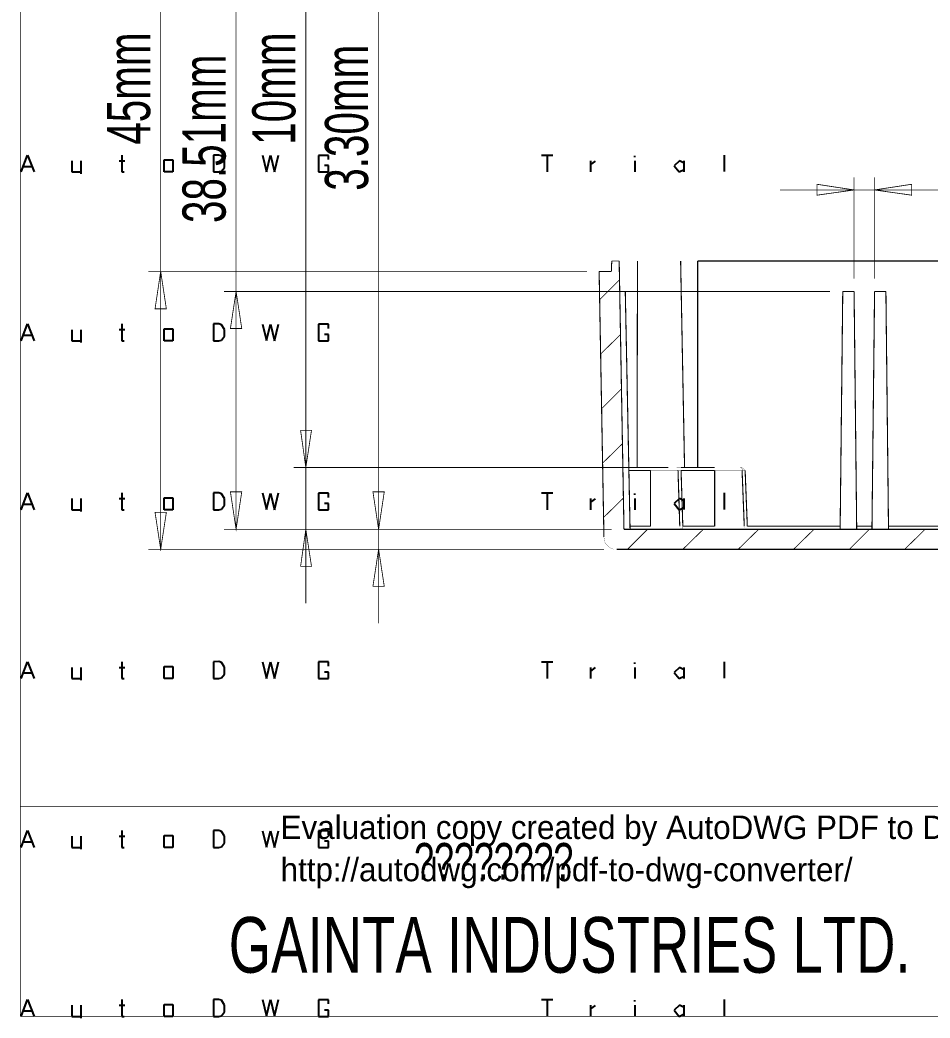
# Model space of a CAD drawing. Extents: x 5 to 426, y 3 to 277.
# Drawn here: x 4.8 to 78.5, y 2.8 to 83.7 of the extents above; entities that cross this region are included whole.
import ezdxf

# ---------------------------------------------------------------- set-up
doc = ezdxf.new("R2010")
doc.units = 0
doc.header["$MEASUREMENT"] = 0
for name, color, linetype in [('at_Entity', 7, 'Continuous'), ('at_Rect', 7, 'Continuous'), ('at_Solid', 7, 'Continuous'), ('at_Text', 7, 'Continuous')]:
    doc.layers.add(name, color=color, linetype=linetype)
doc.styles.add('Style0', font='arial.ttf', dxfattribs={"height": 0.2})

msp = doc.modelspace()

# ---------------------------------------------------------------- linework, layer by layer
at = {"color": 28}
for p, q in [((4.866, 43.982), (5.387, 45.35)), ((5.387, 45.35), (5.909, 43.982)), ((13.007, 45.35), (13.007, 43.982)), ((20.44, 45.35), (20.435, 43.982)), ((20.887, 45.355), (20.44, 45.35)), ((21.091, 45.281), (20.887, 45.355)), ((24.419, 45.343), (24.744, 43.999)), ((24.744, 43.999), (25.068, 45.335)), ((25.068, 45.335), (25.392, 43.984)), ((25.392, 43.984), (25.717, 45.343)), ((29.763, 45.33), (28.937, 45.33)), ((28.937, 45.33), (28.937, 43.982)), ((29.754, 44.984), (29.763, 45.33)), ((8.97, 44.887), (8.97, 43.982)), ((9.687, 44.887), (9.687, 43.845)), ((12.808, 44.893), (13.27, 44.893)), ((16.459, 44.953), (17.163, 44.953)), ((16.459, 43.982), (16.459, 44.953)), ((17.163, 44.953), (17.163, 43.982)), ((21.331, 44.899), (21.091, 45.281)), ((21.322, 44.354), (21.331, 44.899)), ((29.763, 44.495), (29.435, 44.495)), ((29.754, 43.982), (29.763, 44.495)), ((5.057, 44.437), (5.709, 44.437)), ((8.97, 43.982), (9.687, 43.982)), ((13.007, 43.982), (13.222, 43.982)), ((17.163, 43.982), (16.459, 43.982)), ((20.435, 43.982), (20.877, 43.982)), ((20.877, 43.982), (21.086, 44.037)), ((21.086, 44.037), (21.322, 44.354)), ((28.937, 43.982), (29.754, 43.982)), ((4.866, 2.93), (5.387, 4.298)), ((5.387, 4.298), (5.909, 2.93)), ((13.007, 4.298), (13.007, 2.93)), ((20.44, 4.298), (20.435, 2.93)), ((20.887, 4.303), (20.44, 4.298)), ((21.091, 4.228), (20.887, 4.303)), ((21.331, 3.847), (21.091, 4.228)), ((24.419, 4.291), (24.744, 2.947)), ((24.744, 2.947), (25.068, 4.283)), ((25.068, 4.283), (25.392, 2.932)), ((25.392, 2.932), (25.717, 4.291)), ((29.763, 4.278), (28.937, 4.278)), ((28.937, 4.278), (28.937, 2.93)), ((29.754, 3.931), (29.763, 4.278)), ((5.057, 3.385), (5.709, 3.385)), ((8.97, 3.834), (8.97, 2.93)), ((9.687, 3.834), (9.687, 2.793)), ((12.808, 3.84), (13.27, 3.84)), ((16.459, 3.901), (17.163, 3.901)), ((16.459, 2.93), (16.459, 3.901)), ((17.163, 3.901), (17.163, 2.93)), ((21.086, 2.985), (21.322, 3.302)), ((21.322, 3.302), (21.331, 3.847)), ((29.763, 3.443), (29.435, 3.443)), ((29.754, 2.93), (29.763, 3.443)), ((8.97, 2.93), (9.687, 2.93)), ((13.007, 2.93), (13.222, 2.93)), ((17.163, 2.93), (16.459, 2.93)), ((20.435, 2.93), (20.877, 2.93)), ((20.877, 2.93), (21.086, 2.985)), ((28.937, 2.93), (29.754, 2.93))]:
    msp.add_line(p, q, dxfattribs=at)
at = {"layer": 'at_Entity', "color": 28}
for p, q in [((47.023, 72.718), (47.928, 72.718)), ((47.473, 72.718), (47.473, 71.35)), ((50.989, 72.253), (50.989, 71.35)), ((50.999, 71.95), (51.383, 72.238)), ((54.575, 72.258), (54.575, 71.35)), ((54.58, 72.546), (54.58, 72.668)), ((58.176, 72.253), (57.767, 71.843)), ((58.556, 72.061), (58.176, 72.253)), ((58.55, 72.258), (58.55, 71.358)), ((61.813, 72.713), (61.808, 71.377)), ((57.767, 71.843), (58.166, 71.35)), ((58.166, 71.35), (58.556, 71.545)), ((47.023, 31.666), (47.928, 31.666)), ((47.473, 31.666), (47.473, 30.298)), ((54.58, 31.494), (54.58, 31.615)), ((61.813, 31.661), (61.808, 30.325)), ((50.989, 31.201), (50.989, 30.298)), ((50.999, 30.897), (51.383, 31.186)), ((54.575, 31.206), (54.575, 30.298)), ((58.176, 31.201), (57.767, 30.791)), ((57.767, 30.791), (58.166, 30.298)), ((58.556, 31.009), (58.176, 31.201)), ((58.55, 31.206), (58.55, 30.306)), ((58.166, 30.298), (58.556, 30.493))]:
    msp.add_line(p, q, dxfattribs=at)
at = {"layer": 'at_Entity', "color": 9}
for points in [[(4.801, 276.611, 0.0636, 0.0636, 0), (4.801, 2.93, 0.0636, 0.0636, 0)], [(4.801, 19.945, 0.0636, 0.0636, 0), (426.318, 19.945, 0.0636, 0.0636, 0)], [(426.318, 2.93, 0.0636, 0.0636, 0), (4.801, 2.93, 0.0636, 0.0636, 0)]]:
    msp.add_lwpolyline(points, format="xyseb", dxfattribs=at)
at = {"layer": 'at_Entity', "color": 0}
for points in [[(22.274, 61.669, 0.0636, 0.0636, 0), (22.274, 109.995, 0.0636, 0.0636, 0)], [(33.817, 42.395, 0.0636, 0.0636, 0), (33.817, 110.065, 0.0636, 0.0636, 0)], [(16.167, 63.293, 0.0636, 0.0636, 0), (16.167, 109.854, 0.0636, 0.0636, 0)], [(27.922, 47.408, 0.0636, 0.0636, 0), (27.922, 109.854, 0.0636, 0.0636, 0)], [(72.33, 69.894, 0.0636, 0.0636, 0), (69.329, 69.47, 0.0636, 0.0636, 0), (69.329, 70.353, 0.0636, 0.0636, 0)], [(72.33, 62.693, 0.0636, 0.0636, 0), (72.33, 70.918, 0.0636, 0.0636, 0)], [(73.989, 62.693, 0.0636, 0.0636, 0), (73.989, 70.918, 0.0636, 0.0636, 0)], [(73.989, 69.894, 0.0636, 0.0636, 0), (76.989, 70.353, 0.0636, 0.0636, 0), (76.989, 69.47, 0.0636, 0.0636, 0)], [(72.33, 69.894, 0.0636, 0.0636, 0), (66.329, 69.894, 0.0636, 0.0636, 0)], [(72.33, 69.894, 0.0636, 0.0636, 0), (73.989, 69.894, 0.0636, 0.0636, 0)], [(73.989, 69.894, 0.0636, 0.0636, 0), (121.432, 69.894, 0.0636, 0.0636, 0)], [(52.703, 64.14, 0.0848, 0.0848, 0), (52.668, 63.293, 0.0848, 0.0848, 0)], [(53.303, 64.14, 0.06, 0.06, 0), (52.703, 64.14, 0.06, 0.06, 0)], [(53.691, 42.395, 0.0883, 0.0883, 0), (53.303, 64.14, 0.0883, 0.0883, 0)], [(53.303, 64.14, 0.0106, 0.0106, 0), (53.409, 64.14, 0.0106, 0.0106, 0), (53.55, 64.14, 0.0106, 0.0106, 0), (53.727, 64.14, 0.0106, 0.0106, 0), (53.974, 64.14, 0.0106, 0.0106, 0), (54.221, 64.14, 0.0106, 0.0106, 0), (54.503, 64.14, 0.0106, 0.0106, 0), (54.786, 64.14, 0.0106, 0.0106, 0)], [(54.786, 64.14, 0.0883, 0.0883, 0), (54.75, 47.408, 0.0883, 0.0883, 0)], [(55.033, 64.14, 0.00353, 0.00353, 0), (54.997, 64.14, 0.00353, 0.00353, 0), (54.962, 64.14, 0.00353, 0.00353, 0), (54.927, 64.14, 0.00353, 0.00353, 0), (54.891, 64.14, 0.00353, 0.00353, 0), (54.856, 64.14, 0.00353, 0.00353, 0), (54.821, 64.14, 0.00353, 0.00353, 0), (54.786, 64.14, 0.00353, 0.00353, 0)], [(55.033, 64.14, 0.00353, 0.00353, 0), (55.492, 64.14, 0.00353, 0.00353, 0), (55.986, 64.14, 0.00353, 0.00353, 0), (56.409, 64.14, 0.00353, 0.00353, 0), (56.833, 64.14, 0.00353, 0.00353, 0), (57.221, 64.14, 0.00353, 0.00353, 0), (57.539, 64.14, 0.00353, 0.00353, 0), (57.821, 64.14, 0.00353, 0.00353, 0), (58.033, 64.14, 0.00353, 0.00353, 0), (58.174, 64.14, 0.00353, 0.00353, 0), (58.245, 64.14, 0.00353, 0.00353, 0), (58.28, 64.14, 0.00353, 0.00353, 0)], [(58.598, 47.408, 0.0883, 0.0883, 0), (58.28, 64.14, 0.0883, 0.0883, 0)], [(58.28, 64.14, 0.00706, 0.00706, 0), (58.351, 64.14, 0.00706, 0.00706, 0), (58.457, 64.14, 0.00706, 0.00706, 0), (58.633, 64.14, 0.00706, 0.00706, 0), (58.845, 64.14, 0.00706, 0.00706, 0), (59.092, 64.14, 0.00706, 0.00706, 0), (59.375, 64.14, 0.00706, 0.00706, 0), (59.657, 64.14, 0.00706, 0.00706, 0)], [(59.657, 64.14, 0.0883, 0.0883, 0), (59.657, 47.408, 0.0883, 0.0883, 0)], [(59.657, 64.14, 0.0883, 0.0883, 0), (89.344, 64.14, 0.0883, 0.0883, 0)], [(50.691, 63.293, 0.0636, 0.0636, 0), (15.179, 63.293, 0.0636, 0.0636, 0)], [(16.167, 63.293, 0.0636, 0.0636, 0), (16.626, 60.257, 0.0636, 0.0636, 0), (15.709, 60.257, 0.0636, 0.0636, 0)], [(16.167, 40.772, 0.0636, 0.0636, 0), (16.167, 63.293, 0.0636, 0.0636, 0)], [(52.668, 63.293, 0.0883, 0.0883, 0), (51.679, 63.293, 0.0883, 0.0883, 0)], [(51.679, 63.293, 0.0883, 0.0883, 0), (52.068, 41.76, 0.0883, 0.0883, 0)], [(51.714, 60.998, 0.0636, 0.0636, 0), (53.303, 62.587, 0.0636, 0.0636, 0)], [(70.388, 61.669, 0.0636, 0.0636, 0), (21.286, 61.669, 0.0636, 0.0636, 0)], [(22.274, 61.669, 0.0636, 0.0636, 0), (22.733, 58.669, 0.0636, 0.0636, 0), (21.815, 58.669, 0.0636, 0.0636, 0)], [(22.274, 61.669, 0.0636, 0.0636, 0), (22.274, 42.395, 0.0636, 0.0636, 0)], [(53.338, 61.669, 0.0459, 0.0459, 0), (53.797, 61.669, 0.0459, 0.0459, 0)], [(54.185, 42.395, 0.0883, 0.0883, 0), (53.797, 61.669, 0.0883, 0.0883, 0)], [(71.2, 42.395, 0.0883, 0.0883, 0), (71.412, 61.669, 0.0883, 0.0883, 0)], [(71.412, 61.669, 0.0883, 0.0883, 0), (72.33, 61.669, 0.0883, 0.0883, 0)], [(72.33, 61.669, 0.0883, 0.0883, 0), (72.541, 42.395, 0.0883, 0.0883, 0)], [(73.777, 42.395, 0.0883, 0.0883, 0), (73.989, 61.669, 0.0883, 0.0883, 0)], [(73.989, 61.669, 0.0883, 0.0883, 0), (74.907, 61.669, 0.0883, 0.0883, 0)], [(74.907, 61.669, 0.0883, 0.0883, 0), (75.118, 42.395, 0.0883, 0.0883, 0)], [(51.785, 56.586, 0.0636, 0.0636, 0), (53.409, 58.174, 0.0636, 0.0636, 0)], [(51.891, 52.173, 0.0636, 0.0636, 0), (53.479, 53.762, 0.0636, 0.0636, 0)], [(27.922, 47.408, 0.0636, 0.0636, 0), (27.499, 50.408, 0.0636, 0.0636, 0), (28.381, 50.408, 0.0636, 0.0636, 0)], [(51.962, 47.761, 0.0636, 0.0636, 0), (53.585, 49.349, 0.0636, 0.0636, 0)], [(57.292, 47.408, 0.0636, 0.0636, 0), (26.934, 47.408, 0.0636, 0.0636, 0)], [(27.922, 42.395, 0.0636, 0.0636, 0), (27.922, 47.408, 0.0636, 0.0636, 0)], [(54.08, 47.408, 0.0883, 0.0883, 0), (55.845, 47.408, 0.0883, 0.0883, 0)], [(54.08, 47.161, 0.0883, 0.0883, 0), (55.845, 47.161, 0.0883, 0.0883, 0)], [(55.845, 42.642, 0.0883, 0.0883, 0), (55.845, 47.161, 0.0883, 0.0883, 0)], [(55.845, 47.408, 0.00353, 0.00353, 0), (55.845, 47.373, 0.00353, 0.00353, 0), (55.845, 47.337, 0.00353, 0.00353, 0), (55.845, 47.302, 0.00353, 0.00353, 0), (55.845, 47.267, 0.00353, 0.00353, 0), (55.845, 47.231, 0.00353, 0.00353, 0), (55.845, 47.161, 0.00353, 0.00353, 0)], [(55.845, 47.408, 0.00353, 0.00353, 0), (56.198, 47.408, 0.00353, 0.00353, 0), (56.551, 47.408, 0.00353, 0.00353, 0), (56.904, 47.408, 0.00353, 0.00353, 0), (57.221, 47.408, 0.00353, 0.00353, 0), (57.468, 47.408, 0.00353, 0.00353, 0), (57.68, 47.408, 0.00353, 0.00353, 0), (57.786, 47.408, 0.00353, 0.00353, 0), (57.821, 47.408, 0.00353, 0.00353, 0)], [(55.845, 47.161, 0.00353, 0.00353, 0), (56.233, 47.161, 0.00353, 0.00353, 0), (56.586, 47.161, 0.00353, 0.00353, 0), (56.939, 47.161, 0.00353, 0.00353, 0), (57.257, 47.161, 0.00353, 0.00353, 0), (57.539, 47.161, 0.00353, 0.00353, 0), (57.751, 47.161, 0.00353, 0.00353, 0), (57.927, 47.161, 0.00353, 0.00353, 0), (58.033, 47.161, 0.00353, 0.00353, 0), (58.069, 47.161, 0.00353, 0.00353, 0)], [(57.821, 47.408, 0.00353, 0.00353, 0), (57.857, 47.408, 0.00353, 0.00353, 0), (57.892, 47.408, 0.00353, 0.00353, 0), (57.927, 47.373, 0.00353, 0.00353, 0), (57.963, 47.337, 0.00353, 0.00353, 0), (57.998, 47.302, 0.00353, 0.00353, 0), (58.033, 47.267, 0.00353, 0.00353, 0), (58.033, 47.231, 0.00353, 0.00353, 0), (58.069, 47.161, 0.00353, 0.00353, 0)], [(57.821, 47.408, 0.00353, 0.00353, 0), (57.857, 47.408, 0.00353, 0.00353, 0), (57.963, 47.408, 0.00353, 0.00353, 0)], [(57.963, 47.408, 0.0141, 0.0141, 0), (58.104, 47.408, 0.0141, 0.0141, 0), (58.316, 47.408, 0.0141, 0.0141, 0)], [(57.963, 47.408, 0.00353, 0.00353, 0), (57.998, 47.408, 0.00353, 0.00353, 0), (58.033, 47.408, 0.00353, 0.00353, 0), (58.033, 47.373, 0.00353, 0.00353, 0), (58.069, 47.337, 0.00353, 0.00353, 0), (58.104, 47.302, 0.00353, 0.00353, 0), (58.104, 47.267, 0.00353, 0.00353, 0), (58.139, 47.231, 0.00353, 0.00353, 0), (58.139, 47.161, 0.00353, 0.00353, 0)], [(58.21, 42.642, 0.0883, 0.0883, 0), (58.069, 47.161, 0.0883, 0.0883, 0)], [(58.069, 47.161, 0.00706, 0.00706, 0), (58.139, 47.161, 0.00706, 0.00706, 0)], [(58.139, 47.161, 0.00353, 0.00353, 0), (58.21, 47.161, 0.00353, 0.00353, 0), (58.245, 47.161, 0.00353, 0.00353, 0), (58.316, 47.161, 0.00353, 0.00353, 0)], [(58.316, 47.408, 0.0883, 0.0883, 0), (61.034, 47.408, 0.0883, 0.0883, 0)], [(58.316, 47.161, 0.0883, 0.0883, 0), (58.457, 42.642, 0.0883, 0.0883, 0)], [(58.316, 47.161, 0.0883, 0.0883, 0), (61.034, 47.161, 0.0883, 0.0883, 0)], [(58.316, 47.408, 0.00353, 0.00353, 0), (58.316, 47.373, 0.00353, 0.00353, 0), (58.316, 47.337, 0.00353, 0.00353, 0), (58.316, 47.302, 0.00353, 0.00353, 0), (58.316, 47.267, 0.00353, 0.00353, 0), (58.316, 47.231, 0.00353, 0.00353, 0), (58.316, 47.161, 0.00353, 0.00353, 0)], [(61.034, 42.642, 0.0883, 0.0883, 0), (61.034, 47.161, 0.0883, 0.0883, 0)], [(61.034, 47.408, 0.00353, 0.00353, 0), (61.034, 47.373, 0.00353, 0.00353, 0), (61.034, 47.337, 0.00353, 0.00353, 0), (61.034, 47.302, 0.00353, 0.00353, 0), (61.034, 47.267, 0.00353, 0.00353, 0), (61.034, 47.231, 0.00353, 0.00353, 0), (61.034, 47.161, 0.00353, 0.00353, 0)], [(61.034, 47.408, 0.00353, 0.00353, 0), (61.422, 47.408, 0.00353, 0.00353, 0), (61.775, 47.408, 0.00353, 0.00353, 0), (62.128, 47.408, 0.00353, 0.00353, 0), (62.446, 47.408, 0.00353, 0.00353, 0), (62.693, 47.408, 0.00353, 0.00353, 0), (62.869, 47.408, 0.00353, 0.00353, 0), (62.975, 47.408, 0.00353, 0.00353, 0), (63.01, 47.408, 0.00353, 0.00353, 0)], [(61.034, 47.161, 0.00353, 0.00353, 0), (61.422, 47.161, 0.00353, 0.00353, 0), (61.81, 47.161, 0.00353, 0.00353, 0), (62.163, 47.161, 0.00353, 0.00353, 0), (62.481, 47.161, 0.00353, 0.00353, 0), (62.763, 47.161, 0.00353, 0.00353, 0), (62.975, 47.161, 0.00353, 0.00353, 0), (63.152, 47.161, 0.00353, 0.00353, 0), (63.222, 47.161, 0.00353, 0.00353, 0), (63.258, 47.161, 0.00353, 0.00353, 0)], [(63.01, 47.408, 0.00353, 0.00353, 0), (63.081, 47.408, 0.00353, 0.00353, 0), (63.116, 47.408, 0.00353, 0.00353, 0), (63.152, 47.373, 0.00353, 0.00353, 0), (63.187, 47.337, 0.00353, 0.00353, 0), (63.222, 47.302, 0.00353, 0.00353, 0), (63.258, 47.267, 0.00353, 0.00353, 0), (63.258, 47.231, 0.00353, 0.00353, 0), (63.258, 47.161, 0.00353, 0.00353, 0)], [(63.081, 47.408, 0.0127, 0.0127, 0), (63.222, 47.408, 0.0127, 0.0127, 0), (63.328, 47.337, 0.0127, 0.0127, 0), (63.505, 47.161, 0.0127, 0.0127, 0)], [(63.081, 47.408, 0.00353, 0.00353, 0), (63.116, 47.408, 0.00353, 0.00353, 0), (63.152, 47.408, 0.00353, 0.00353, 0), (63.187, 47.373, 0.00353, 0.00353, 0), (63.222, 47.337, 0.00353, 0.00353, 0), (63.258, 47.302, 0.00353, 0.00353, 0), (63.293, 47.267, 0.00353, 0.00353, 0), (63.293, 47.231, 0.00353, 0.00353, 0), (63.293, 47.161, 0.00353, 0.00353, 0)], [(63.258, 47.161, 0.0883, 0.0883, 0), (63.434, 42.642, 0.0883, 0.0883, 0)], [(63.293, 47.161, 0.00353, 0.00353, 0), (63.328, 47.161, 0.00353, 0.00353, 0), (63.399, 47.161, 0.00353, 0.00353, 0), (63.434, 47.161, 0.00353, 0.00353, 0), (63.505, 47.161, 0.00353, 0.00353, 0)], [(63.505, 47.161, 0.0883, 0.0883, 0), (63.681, 42.642, 0.0883, 0.0883, 0)], [(22.274, 42.395, 0.0636, 0.0636, 0), (21.815, 45.431, 0.0636, 0.0636, 0), (22.733, 45.431, 0.0636, 0.0636, 0)], [(33.817, 42.395, 0.0636, 0.0636, 0), (33.358, 45.431, 0.0636, 0.0636, 0), (34.276, 45.431, 0.0636, 0.0636, 0)], [(52.032, 43.348, 0.0636, 0.0636, 0), (53.656, 44.937, 0.0636, 0.0636, 0)], [(16.167, 40.772, 0.0636, 0.0636, 0), (15.709, 43.772, 0.0636, 0.0636, 0), (16.626, 43.772, 0.0636, 0.0636, 0)], [(52.703, 42.395, 0.0636, 0.0636, 0), (21.286, 42.395, 0.0636, 0.0636, 0)], [(52.703, 42.395, 0.0636, 0.0636, 0), (26.934, 42.395, 0.0636, 0.0636, 0)], [(27.922, 42.395, 0.0636, 0.0636, 0), (28.381, 39.395, 0.0636, 0.0636, 0), (27.499, 39.395, 0.0636, 0.0636, 0)], [(27.922, 42.395, 0.0636, 0.0636, 0), (27.922, 36.394, 0.0636, 0.0636, 0)], [(52.703, 42.395, 0.0636, 0.0636, 0), (32.829, 42.395, 0.0636, 0.0636, 0)], [(33.817, 40.772, 0.0636, 0.0636, 0), (33.817, 42.395, 0.0636, 0.0636, 0)], [(135.199, 42.395, 0.0883, 0.0883, 0), (53.691, 42.395, 0.0883, 0.0883, 0)], [(53.974, 40.772, 0.0636, 0.0636, 0), (55.597, 42.395, 0.0636, 0.0636, 0)], [(54.15, 42.642, 0.0883, 0.0883, 0), (55.845, 42.642, 0.0883, 0.0883, 0)], [(55.845, 42.642, 0.00353, 0.00353, 0), (55.845, 42.607, 0.00353, 0.00353, 0), (55.845, 42.572, 0.00353, 0.00353, 0), (55.845, 42.536, 0.00353, 0.00353, 0), (55.845, 42.466, 0.00353, 0.00353, 0), (55.845, 42.431, 0.00353, 0.00353, 0), (55.845, 42.395, 0.00353, 0.00353, 0)], [(55.845, 42.642, 0.00353, 0.00353, 0), (56.233, 42.642, 0.00353, 0.00353, 0), (56.656, 42.642, 0.00353, 0.00353, 0), (57.01, 42.642, 0.00353, 0.00353, 0), (57.362, 42.642, 0.00353, 0.00353, 0), (57.645, 42.642, 0.00353, 0.00353, 0), (57.892, 42.642, 0.00353, 0.00353, 0), (58.069, 42.642, 0.00353, 0.00353, 0), (58.174, 42.642, 0.00353, 0.00353, 0), (58.21, 42.642, 0.00353, 0.00353, 0)], [(58.21, 42.642, 0.00353, 0.00353, 0), (58.21, 42.607, 0.00353, 0.00353, 0), (58.245, 42.572, 0.00353, 0.00353, 0), (58.245, 42.536, 0.00353, 0.00353, 0), (58.28, 42.466, 0.00353, 0.00353, 0), (58.316, 42.466, 0.00353, 0.00353, 0), (58.351, 42.431, 0.00353, 0.00353, 0), (58.421, 42.431, 0.00353, 0.00353, 0), (58.457, 42.395, 0.00353, 0.00353, 0)], [(58.457, 42.642, 0.00353, 0.00353, 0), (58.351, 42.642, 0.00353, 0.00353, 0), (58.28, 42.642, 0.00353, 0.00353, 0), (58.245, 42.642, 0.00353, 0.00353, 0), (58.21, 42.642, 0.00353, 0.00353, 0)], [(58.457, 42.642, 0.0883, 0.0883, 0), (61.034, 42.642, 0.0883, 0.0883, 0)], [(58.457, 40.772, 0.0636, 0.0636, 0), (60.116, 42.395, 0.0636, 0.0636, 0)], [(58.457, 42.395, 0.00353, 0.00353, 0), (58.457, 42.431, 0.00353, 0.00353, 0), (58.457, 42.466, 0.00353, 0.00353, 0), (58.457, 42.572, 0.00353, 0.00353, 0), (58.457, 42.642, 0.00353, 0.00353, 0)], [(61.034, 42.642, 0.00353, 0.00353, 0), (61.034, 42.607, 0.00353, 0.00353, 0), (61.034, 42.572, 0.00353, 0.00353, 0), (61.034, 42.536, 0.00353, 0.00353, 0), (61.034, 42.466, 0.00353, 0.00353, 0), (61.034, 42.431, 0.00353, 0.00353, 0), (61.034, 42.395, 0.00353, 0.00353, 0)], [(61.034, 42.642, 0.00353, 0.00353, 0), (61.457, 42.642, 0.00353, 0.00353, 0), (61.846, 42.642, 0.00353, 0.00353, 0), (62.234, 42.642, 0.00353, 0.00353, 0), (62.587, 42.642, 0.00353, 0.00353, 0), (62.869, 42.642, 0.00353, 0.00353, 0), (63.116, 42.642, 0.00353, 0.00353, 0), (63.293, 42.642, 0.00353, 0.00353, 0), (63.399, 42.642, 0.00353, 0.00353, 0), (63.434, 42.642, 0.00353, 0.00353, 0)], [(62.94, 40.772, 0.0636, 0.0636, 0), (64.599, 42.395, 0.0636, 0.0636, 0)], [(63.681, 42.642, 0.00706, 0.00706, 0), (63.575, 42.642, 0.00706, 0.00706, 0), (63.505, 42.642, 0.00706, 0.00706, 0), (63.434, 42.642, 0.00706, 0.00706, 0)], [(63.434, 42.642, 0.00353, 0.00353, 0), (63.434, 42.607, 0.00353, 0.00353, 0), (63.434, 42.572, 0.00353, 0.00353, 0), (63.469, 42.536, 0.00353, 0.00353, 0), (63.505, 42.466, 0.00353, 0.00353, 0), (63.54, 42.466, 0.00353, 0.00353, 0), (63.575, 42.431, 0.00353, 0.00353, 0), (63.646, 42.431, 0.00353, 0.00353, 0), (63.681, 42.395, 0.00353, 0.00353, 0)], [(63.681, 42.642, 0.0883, 0.0883, 0), (71.2, 42.642, 0.0883, 0.0883, 0)], [(63.681, 42.395, 0.00353, 0.00353, 0), (63.681, 42.431, 0.00353, 0.00353, 0), (63.681, 42.501, 0.00353, 0.00353, 0), (63.681, 42.572, 0.00353, 0.00353, 0), (63.681, 42.642, 0.00353, 0.00353, 0)], [(67.423, 40.772, 0.0636, 0.0636, 0), (69.082, 42.395, 0.0636, 0.0636, 0)], [(71.941, 40.772, 0.0636, 0.0636, 0), (73.565, 42.395, 0.0636, 0.0636, 0)], [(72.541, 42.642, 0.0883, 0.0883, 0), (73.777, 42.642, 0.0883, 0.0883, 0)], [(75.118, 42.642, 0.0883, 0.0883, 0), (89.344, 42.642, 0.0883, 0.0883, 0)], [(76.424, 40.772, 0.0636, 0.0636, 0), (78.084, 42.395, 0.0636, 0.0636, 0)], [(52.068, 41.76, 0.018, 0.018, 0), (52.103, 41.548, 0.018, 0.018, 0), (52.138, 41.372, 0.018, 0.018, 0), (52.244, 41.195, 0.018, 0.018, 0), (52.385, 41.054, 0.018, 0.018, 0), (52.526, 40.913, 0.018, 0.018, 0), (52.703, 40.842, 0.018, 0.018, 0), (52.879, 40.772, 0.018, 0.018, 0), (53.091, 40.772, 0.018, 0.018, 0)], [(52.068, 40.772, 0.0636, 0.0636, 0), (15.179, 40.772, 0.0636, 0.0636, 0)], [(52.068, 40.772, 0.0636, 0.0636, 0), (32.829, 40.772, 0.0636, 0.0636, 0)], [(33.817, 40.772, 0.0636, 0.0636, 0), (34.276, 37.771, 0.0636, 0.0636, 0), (33.358, 37.771, 0.0636, 0.0636, 0)], [(33.817, 40.772, 0.0636, 0.0636, 0), (33.817, 34.77, 0.0636, 0.0636, 0)], [(53.091, 40.772, 0.0883, 0.0883, 0), (135.799, 40.772, 0.0883, 0.0883, 0)]]:
    msp.add_lwpolyline(points, format="xyseb", dxfattribs=at)
at = {"layer": 'at_Entity', "color": 7}
for points in [[(72.33, 69.894, 0.0636, 0.0636, 0), (69.329, 69.47, 0.0636, 0.0636, 0), (69.329, 70.353, 0.0636, 0.0636, 0), (72.33, 69.894, 0.0636, 0.0636, 0)], [(73.989, 69.894, 0.0636, 0.0636, 0), (76.989, 70.353, 0.0636, 0.0636, 0), (76.989, 69.47, 0.0636, 0.0636, 0), (73.989, 69.894, 0.0636, 0.0636, 0)], [(16.167, 63.293, 0.0636, 0.0636, 0), (16.626, 60.257, 0.0636, 0.0636, 0), (15.709, 60.257, 0.0636, 0.0636, 0), (16.167, 63.293, 0.0636, 0.0636, 0)], [(22.274, 61.669, 0.0636, 0.0636, 0), (22.733, 58.669, 0.0636, 0.0636, 0), (21.815, 58.669, 0.0636, 0.0636, 0), (22.274, 61.669, 0.0636, 0.0636, 0)], [(27.922, 47.408, 0.0636, 0.0636, 0), (27.499, 50.408, 0.0636, 0.0636, 0), (28.381, 50.408, 0.0636, 0.0636, 0), (27.922, 47.408, 0.0636, 0.0636, 0)], [(22.274, 42.395, 0.0636, 0.0636, 0), (21.815, 45.431, 0.0636, 0.0636, 0), (22.733, 45.431, 0.0636, 0.0636, 0), (22.274, 42.395, 0.0636, 0.0636, 0)], [(33.817, 42.395, 0.0636, 0.0636, 0), (33.358, 45.431, 0.0636, 0.0636, 0), (34.276, 45.431, 0.0636, 0.0636, 0), (33.817, 42.395, 0.0636, 0.0636, 0)], [(16.167, 40.772, 0.0636, 0.0636, 0), (15.709, 43.772, 0.0636, 0.0636, 0), (16.626, 43.772, 0.0636, 0.0636, 0), (16.167, 40.772, 0.0636, 0.0636, 0)], [(27.922, 42.395, 0.0636, 0.0636, 0), (28.381, 39.395, 0.0636, 0.0636, 0), (27.499, 39.395, 0.0636, 0.0636, 0), (27.922, 42.395, 0.0636, 0.0636, 0)], [(33.817, 40.772, 0.0636, 0.0636, 0), (34.276, 37.771, 0.0636, 0.0636, 0), (33.358, 37.771, 0.0636, 0.0636, 0), (33.817, 40.772, 0.0636, 0.0636, 0)]]:
    msp.add_lwpolyline(points, format="xyseb", dxfattribs=at)
at = {"layer": 'at_Rect', "color": 28}
for p, q in [((47.023, 45.35), (47.928, 45.35)), ((47.473, 45.35), (47.473, 43.982)), ((54.58, 45.178), (54.58, 45.3)), ((61.813, 45.345), (61.808, 44.009)), ((50.989, 44.885), (50.989, 43.982)), ((50.999, 44.582), (51.383, 44.87)), ((54.575, 44.89), (54.575, 43.982)), ((58.176, 44.885), (57.767, 44.475)), ((58.556, 44.693), (58.176, 44.885)), ((58.55, 44.89), (58.55, 43.99)), ((57.767, 44.475), (58.166, 43.982)), ((58.166, 43.982), (58.556, 44.177)), ((47.023, 4.298), (47.928, 4.298)), ((47.473, 4.298), (47.473, 2.93)), ((54.58, 4.126), (54.58, 4.247)), ((61.813, 4.293), (61.808, 2.957)), ((50.989, 3.833), (50.989, 2.93)), ((50.999, 3.529), (51.383, 3.818)), ((54.575, 3.838), (54.575, 2.93)), ((58.176, 3.833), (57.767, 3.423)), ((57.767, 3.423), (58.166, 2.93)), ((58.556, 3.641), (58.176, 3.833)), ((58.55, 3.838), (58.55, 2.938)), ((58.166, 2.93), (58.556, 3.125))]:
    msp.add_line(p, q, dxfattribs=at)
at = {"layer": 'at_Solid', "color": 28}
for p, q in [((20.887, 59.039), (20.44, 59.034)), ((21.091, 58.965), (20.887, 59.039)), ((4.866, 57.666), (5.387, 59.034)), ((5.387, 59.034), (5.909, 57.666)), ((8.97, 58.571), (8.97, 57.666)), ((9.687, 58.571), (9.687, 57.529)), ((12.808, 58.577), (13.27, 58.577)), ((13.007, 59.034), (13.007, 57.666)), ((16.459, 58.637), (17.163, 58.637)), ((16.459, 57.666), (16.459, 58.637)), ((17.163, 58.637), (17.163, 57.666)), ((20.44, 59.034), (20.435, 57.666)), ((21.331, 58.583), (21.091, 58.965)), ((21.322, 58.038), (21.331, 58.583)), ((24.419, 59.027), (24.744, 57.683)), ((24.744, 57.683), (25.068, 59.019)), ((25.068, 59.019), (25.392, 57.668)), ((25.392, 57.668), (25.717, 59.027)), ((29.763, 59.014), (28.937, 59.014)), ((28.937, 59.014), (28.937, 57.666)), ((29.754, 58.668), (29.763, 59.014)), ((5.057, 58.121), (5.709, 58.121)), ((8.97, 57.666), (9.687, 57.666)), ((13.007, 57.666), (13.222, 57.666)), ((17.163, 57.666), (16.459, 57.666)), ((20.435, 57.666), (20.877, 57.666)), ((20.877, 57.666), (21.086, 57.721)), ((21.086, 57.721), (21.322, 58.038)), ((28.937, 57.666), (29.754, 57.666)), ((29.763, 58.179), (29.435, 58.179)), ((29.754, 57.666), (29.763, 58.179)), ((4.866, 16.614), (5.387, 17.982)), ((5.387, 17.982), (5.909, 16.614)), ((13.007, 17.982), (13.007, 16.614)), ((20.44, 17.982), (20.435, 16.614)), ((20.887, 17.987), (20.44, 17.982)), ((21.091, 17.912), (20.887, 17.987)), ((21.331, 17.531), (21.091, 17.912)), ((24.419, 17.975), (24.744, 16.631)), ((24.744, 16.631), (25.068, 17.967)), ((25.068, 17.967), (25.392, 16.616)), ((25.392, 16.616), (25.717, 17.975)), ((29.763, 17.962), (28.937, 17.962)), ((28.937, 17.962), (28.937, 16.614)), ((29.754, 17.615), (29.763, 17.962)), ((5.057, 17.069), (5.709, 17.069)), ((8.97, 17.518), (8.97, 16.614)), ((9.687, 17.518), (9.687, 16.477)), ((12.808, 17.524), (13.27, 17.524)), ((16.459, 17.585), (17.163, 17.585)), ((16.459, 16.614), (16.459, 17.585)), ((17.163, 17.585), (17.163, 16.614)), ((21.086, 16.669), (21.322, 16.986)), ((21.322, 16.986), (21.331, 17.531)), ((29.763, 17.127), (29.435, 17.127)), ((29.754, 16.614), (29.763, 17.127)), ((8.97, 16.614), (9.687, 16.614)), ((13.007, 16.614), (13.222, 16.614)), ((17.163, 16.614), (16.459, 16.614)), ((20.435, 16.614), (20.877, 16.614)), ((20.877, 16.614), (21.086, 16.669)), ((28.937, 16.614), (29.754, 16.614))]:
    msp.add_line(p, q, dxfattribs=at)
at = {"layer": 'at_Text', "color": 28}
for p, q in [((4.866, 71.35), (5.387, 72.719)), ((5.387, 72.719), (5.909, 71.35)), ((8.97, 72.255), (8.97, 71.35)), ((9.687, 72.255), (9.687, 71.213)), ((12.808, 72.261), (13.27, 72.261)), ((13.007, 72.718), (13.007, 71.35)), ((16.459, 72.321), (17.163, 72.321)), ((16.459, 71.35), (16.459, 72.321)), ((17.163, 72.321), (17.163, 71.35)), ((20.44, 72.718), (20.435, 71.35)), ((20.887, 72.723), (20.44, 72.718)), ((21.091, 72.649), (20.887, 72.723)), ((21.331, 72.267), (21.091, 72.649)), ((21.322, 71.722), (21.331, 72.267)), ((24.419, 72.711), (24.744, 71.368)), ((24.744, 71.368), (25.068, 72.703)), ((25.068, 72.703), (25.392, 71.352)), ((25.392, 71.352), (25.717, 72.711)), ((29.763, 72.698), (28.937, 72.698)), ((28.937, 72.698), (28.937, 71.35)), ((29.754, 72.352), (29.763, 72.698)), ((5.057, 71.806), (5.709, 71.806)), ((8.97, 71.35), (9.687, 71.35)), ((13.007, 71.35), (13.222, 71.35)), ((17.163, 71.35), (16.459, 71.35)), ((20.435, 71.35), (20.877, 71.35)), ((20.877, 71.35), (21.086, 71.405)), ((21.086, 71.405), (21.322, 71.722)), ((28.937, 71.35), (29.754, 71.35)), ((29.763, 71.863), (29.435, 71.863)), ((29.754, 71.35), (29.763, 71.863)), ((4.866, 30.298), (5.387, 31.666)), ((5.387, 31.666), (5.909, 30.298)), ((13.007, 31.666), (13.007, 30.298)), ((20.44, 31.666), (20.435, 30.298)), ((20.887, 31.671), (20.44, 31.666)), ((21.091, 31.596), (20.887, 31.671)), ((21.331, 31.215), (21.091, 31.596)), ((24.419, 31.659), (24.744, 30.315)), ((24.744, 30.315), (25.068, 31.651)), ((25.068, 31.651), (25.392, 30.3)), ((25.392, 30.3), (25.717, 31.659)), ((29.763, 31.646), (28.937, 31.646)), ((28.937, 31.646), (28.937, 30.298)), ((29.754, 31.3), (29.763, 31.646)), ((5.057, 30.753), (5.709, 30.753)), ((8.97, 31.203), (8.97, 30.298)), ((9.687, 31.203), (9.687, 30.161)), ((12.808, 31.209), (13.27, 31.209)), ((16.459, 31.269), (17.163, 31.269)), ((16.459, 30.298), (16.459, 31.269)), ((17.163, 31.269), (17.163, 30.298)), ((21.322, 30.67), (21.331, 31.215)), ((29.763, 30.811), (29.435, 30.811)), ((29.754, 30.298), (29.763, 30.811)), ((8.97, 30.298), (9.687, 30.298)), ((13.007, 30.298), (13.222, 30.298)), ((17.163, 30.298), (16.459, 30.298)), ((20.435, 30.298), (20.877, 30.298)), ((20.877, 30.298), (21.086, 30.353)), ((21.086, 30.353), (21.322, 30.67)), ((28.937, 30.298), (29.754, 30.298))]:
    msp.add_line(p, q, dxfattribs=at)

# ---------------------------------------------------------------- texts
at = {"color": 1}
msp.add_text('Evaluation copy created by AutoDWG PDF to DWG converter. Purchase here to remove the water mark:', height=1.90056, dxfattribs=at).set_placement((25.877, 17.298))
at = {"color": 5}
msp.add_text('http://autodwg.com/pdf-to-dwg-converter/', height=1.90056, dxfattribs=at).set_placement((25.877, 13.877))
at = {"layer": 'at_Text', "color": 0, "width": 0.7}
for s, p in [('45mm', (15.316, 73.556)), ('10mm', (27.081, 73.556)), ('3.30mm', (32.968, 69.83)), ('38.51mm', (21.429, 67.214))]:
    msp.add_text(s, height=3.4988, rotation=90.00055, dxfattribs=at).set_placement(p)
at = {"layer": 'at_Text', "color": 0, "style": 'Style0', "width": 0.7}
for s, height, p in [('????????', 2.9652, (36.693, 14.013)), ('GAINTA INDUSTRIES LTD.', 4.5184, (21.676, 6.463))]:
    msp.add_text(s, height=height, rotation=0.00055, dxfattribs=at).set_placement(p)

doc.saveas('drawing.dxf')
